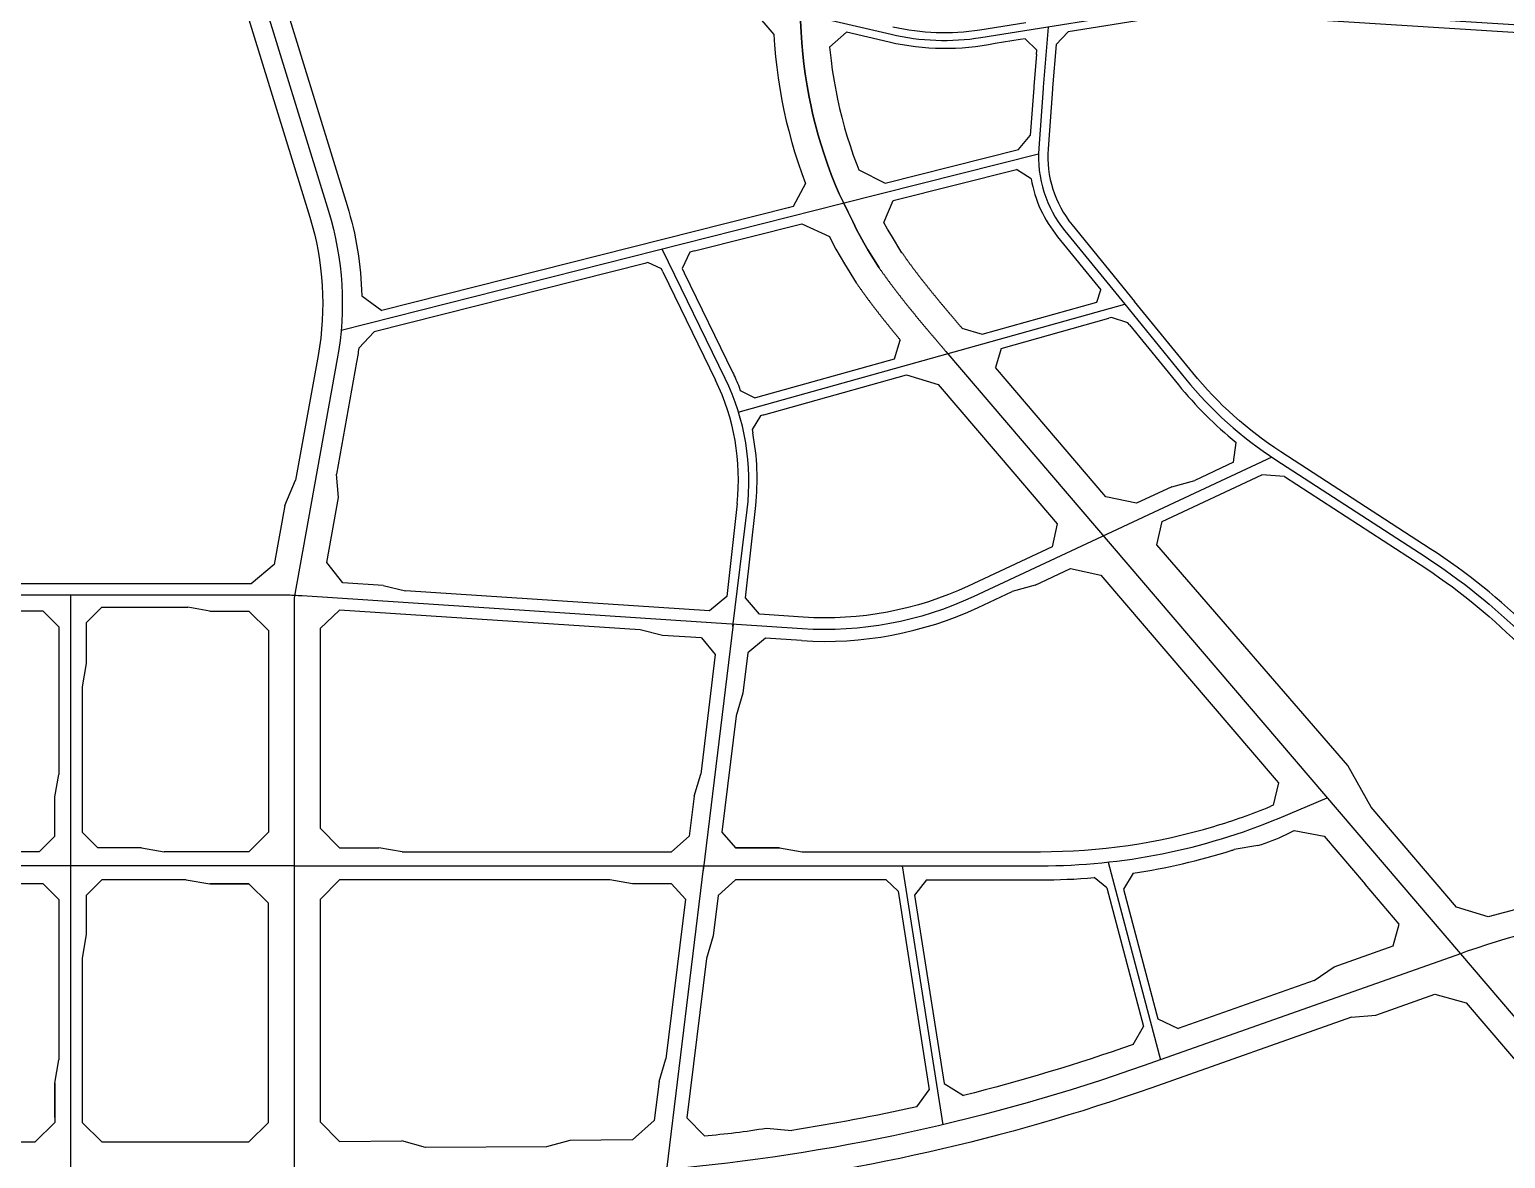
# Model space of a CAD drawing. Extents: x 529262 to 576451, y 2694391 to 2717535.
# Drawn here: x 546315 to 548202, y 2705808 to 2707251 of the extents above; entities that cross this region are included whole.
import ezdxf

# ---------------------------------------------------------------- set-up
doc = ezdxf.new("R2010")
doc.units = 0
doc.layers.add('RD-中线', color=40, linetype='Continuous')
doc.layers.add('RD-红线', color=7, linetype='Continuous')

msp = doc.modelspace()

# ---------------------------------------------------------------- linework, layer by layer
at = {"layer": 'RD-中线', "linetype": 'Continuous', "flags": 128}
msp.add_lwpolyline([(546456.662, 2708210.13, 0.04754536), (546470.06, 2708154.804), (546508.374, 2708043.894, -0.08334682), (546552.222, 2707782.679), (546552.222, 2707669.489, 0.07483033), (546605.381, 2707316.282), (546697.05, 2707018.639, -0.11984125), (546708.426, 2706829.95), (546653.356, 2706524.411)], format="xyb", dxfattribs=at)
at = {"layer": 'RD-中线'}
for points in [[(550264.627, 2706079.927), (550191.774, 2706207.589, 0.17765068), (549928.469, 2706429.633), (549778.78, 2706484.097, -0.10921452), (549669.5, 2706553.606), (549519.445, 2706703.269, 0.10073015), (549419.569, 2706769.178), (549151.186, 2706877.159, -0.04934445), (549098.822, 2706904.496), (548663.471, 2707189.563, 0.13001508), (548517.891, 2707237.994), (547833.021, 2707280.91, 0.05508293), (547767.196, 2707277.783), (547531.59, 2707240.358, -0.09681446), (547416.564, 2707244.443), (547074.994, 2707323.888, 0.07215247), (546989.167, 2707331.156), (546273.513, 2707288.463, -0.17005121), (546082.763, 2707342.756), (545973.417, 2707419.862, 0.05114874), (545920.048, 2707449.853), (545666.158, 2707560.128)], [(547214.332, 2706487.615), (547232.61, 2706636.824, 0.144808), (547204.532, 2706804.692), (547123.996, 2706970)], [(547401.208, 2706946.492, 0.00010181), (547401.366, 2706946.264, 0.00060368), (547402.319, 2706944.896, 0.00059627), (547403.276, 2706943.531, 0.00058887), (547404.235, 2706942.168, 0.00058146), (547405.198, 2706940.808, 0.00057405), (547406.164, 2706939.45, 0.00056664), (547407.133, 2706938.094, 0.00055923), (547408.105, 2706936.74, 0.00055183), (547409.08, 2706935.388, 0.00054442), (547410.058, 2706934.038, 0.00053701), (547411.038, 2706932.691, 0.0005296), (547412.022, 2706931.346, 0.0005222), (547413.009, 2706930.002, 0.00051479), (547413.998, 2706928.661, 0.00050738), (547414.99, 2706927.322, 0.00049997), (547415.985, 2706925.985, 0.00049256), (547416.982, 2706924.649, 0.00048516), (547417.983, 2706923.316, 0.00047775), (547418.985, 2706921.985, 0.00047034), (547419.99, 2706920.655, 0.00046293), (547420.998, 2706919.328, 0.00045553), (547422.008, 2706918.002, 0.00044812), (547423.02, 2706916.678, 0.00044071), (547424.035, 2706915.356, 0.0004333), (547425.052, 2706914.036, 0.00042589), (547426.072, 2706912.717, 0.00041849), (547427.093, 2706911.4, 0.00041108), (547428.117, 2706910.085, 0.00040367), (547429.143, 2706908.771, 0.00039626), (547430.171, 2706907.46, 0.00038885), (547431.201, 2706906.149, 0.00038145), (547432.233, 2706904.841, 0.00037404), (547433.267, 2706903.534, 0.00036663), (547434.303, 2706902.228, 0.00035922), (547435.341, 2706900.924, 0.00035181), (547436.381, 2706899.622, 0.0003444), (547437.423, 2706898.32, 0.000337), (547438.466, 2706897.021, 0.00032959), (547439.511, 2706895.722, 0.00032218), (547440.558, 2706894.426, 0.00031477), (547441.606, 2706893.13, 0.00030736), (547442.656, 2706891.836, 0.00029995), (547443.708, 2706890.543, 0.00029255), (547444.761, 2706889.251, 0.00028514), (547445.816, 2706887.96, 0.00027773), (547446.872, 2706886.671, 0.00027032), (547447.929, 2706885.383, 0.00026291), (547448.988, 2706884.096, 0.0002555), (547450.048, 2706882.81, 0.00024809), (547451.11, 2706881.525, 0.00024068), (547452.173, 2706880.241, 0.00023327), (547453.237, 2706878.958, 0.00022587), (547454.302, 2706877.676, 0.00021846), (547455.368, 2706876.395, 0.00021105), (547456.435, 2706875.115, 0.00020364), (547457.504, 2706873.836, 0.00019623), (547458.573, 2706872.558, 0.00018882), (547459.644, 2706871.28, 0.00018141), (547460.715, 2706870.004, 0.000174), (547461.788, 2706868.728, 0.00016658), (547462.861, 2706867.453, 0.00015917), (547463.935, 2706866.178, 0.00015176), (547465.01, 2706864.904, 0.00014435), (547466.085, 2706863.631, 0.00013694), (547467.161, 2706862.359, 0.00012952), (547468.238, 2706861.087, 0.00012211), (547469.316, 2706859.815, 0.0001147), (547470.394, 2706858.544, 0.00010728), (547471.473, 2706857.274, 0.00009986), (547472.552, 2706856.004, 0.00009244), (547473.632, 2706854.734, 0.00008502), (547474.712, 2706853.465, 0.0000776), (547475.793, 2706852.196, 0.00007018), (547476.874, 2706850.928, 0.00006275), (547477.955, 2706849.659, 0.00005531), (547479.037, 2706848.391, 0.00004786), (547480.119, 2706847.124, 0.0000404), (547481.201, 2706845.856, 0.00003292), (547482.283, 2706844.589, 0.0000254), (547483.366, 2706843.321, 0.00001778), (547484.448, 2706842.054, 0.00000988), (547485.531, 2706840.787), (547486.614, 2706839.52), (548144.66, 2706069.424), (548556.753, 2705587.174)], [(547401.208, 2706946.492, 0.00010181), (547401.366, 2706946.264, 0.00060368), (547402.319, 2706944.896, 0.00059627), (547403.276, 2706943.531, 0.00058887), (547404.235, 2706942.168, 0.00058146), (547405.198, 2706940.808, 0.00057405), (547406.164, 2706939.45, 0.00056664), (547407.133, 2706938.094, 0.00055923), (547408.105, 2706936.74, 0.00055183), (547409.08, 2706935.388, 0.00054442), (547410.058, 2706934.038, 0.00053701), (547411.038, 2706932.691, 0.0005296), (547412.022, 2706931.346, 0.0005222), (547413.009, 2706930.002, 0.00051479), (547413.998, 2706928.661, 0.00050738), (547414.99, 2706927.322, 0.00049997), (547415.985, 2706925.985, 0.00049256), (547416.982, 2706924.649, 0.00048516), (547417.983, 2706923.316, 0.00047775), (547418.985, 2706921.985, 0.00047034), (547419.99, 2706920.655, 0.00046293), (547420.998, 2706919.328, 0.00045553), (547422.008, 2706918.002, 0.00044812), (547423.02, 2706916.678, 0.00044071), (547424.035, 2706915.356, 0.0004333), (547425.052, 2706914.036, 0.00042589), (547426.072, 2706912.717, 0.00041849), (547427.093, 2706911.4, 0.00041108), (547428.117, 2706910.085, 0.00040367), (547429.143, 2706908.771, 0.00039626), (547430.171, 2706907.46, 0.00038885), (547431.201, 2706906.149, 0.00038145), (547432.233, 2706904.841, 0.00037404), (547433.267, 2706903.534, 0.00036663), (547434.303, 2706902.228, 0.00035922), (547435.341, 2706900.924, 0.00035181), (547436.381, 2706899.622, 0.0003444), (547437.423, 2706898.32, 0.000337), (547438.466, 2706897.021, 0.00032959), (547439.511, 2706895.722, 0.00032218), (547440.558, 2706894.426, 0.00031477), (547441.606, 2706893.13, 0.00030736), (547442.656, 2706891.836, 0.00029995), (547443.708, 2706890.543, 0.00029255), (547444.761, 2706889.251, 0.00028514), (547445.816, 2706887.96, 0.00027773), (547446.872, 2706886.671, 0.00027032), (547447.929, 2706885.383, 0.00026291), (547448.988, 2706884.096, 0.0002555), (547450.048, 2706882.81, 0.00024809), (547451.11, 2706881.525, 0.00024068), (547452.173, 2706880.241, 0.00023327), (547453.237, 2706878.958, 0.00022587), (547454.302, 2706877.676, 0.00021846), (547455.368, 2706876.395, 0.00021105), (547456.435, 2706875.115, 0.00020364), (547457.504, 2706873.836, 0.00019623), (547458.573, 2706872.558, 0.00018882), (547459.644, 2706871.28, 0.00018141), (547460.715, 2706870.004, 0.000174), (547461.788, 2706868.728, 0.00016658), (547462.861, 2706867.453, 0.00015917), (547463.935, 2706866.178, 0.00015176), (547465.01, 2706864.904, 0.00014435), (547466.085, 2706863.631, 0.00013694), (547467.161, 2706862.359, 0.00012952), (547468.238, 2706861.087, 0.00012211), (547469.316, 2706859.815, 0.0001147), (547470.394, 2706858.544, 0.00010728), (547471.473, 2706857.274, 0.00009986), (547472.552, 2706856.004, 0.00009244), (547473.632, 2706854.734, 0.00008502), (547474.712, 2706853.465, 0.0000776), (547475.793, 2706852.196, 0.00007018), (547476.874, 2706850.928, 0.00006275), (547477.955, 2706849.659, 0.00005531), (547479.037, 2706848.391, 0.00004786), (547480.119, 2706847.124, 0.0000404), (547481.201, 2706845.856, 0.00003292), (547482.283, 2706844.589, 0.0000254), (547483.366, 2706843.321, 0.00001778), (547484.448, 2706842.054, 0.00000988), (547485.531, 2706840.787), (547486.614, 2706839.52), (548144.66, 2706069.424)], [(547903.728, 2706704.191), (547521.511, 2706525.771, -0.1262843), (547303.072, 2706484.78), (546663.396, 2706526.892, 0.00821386), (546653.454, 2706527.383)], [(546653.454, 2706527.383, 0.00071312), (546652.59, 2706527.41, 0.00750811), (546643.546, 2706527.871), (545324.476, 2706527.871)], [(548580.186, 2706125.5), (548559.236, 2706127.025, 0.1034331), (548153.523, 2706072.555), (548144.66, 2706069.424)], [(548144.66, 2706069.424), (547740.081, 2705926.495, -0.06275155), (547129.318, 2705793.597, -0.06275155)]]:
    msp.add_lwpolyline(points, format="xyb", dxfattribs=at)
for points in [[(547300.97, 2707262.265), (547301.579, 2707247.493), (547302.464, 2707233.87), (547303.744, 2707219.425), (547305.093, 2707207.281), (547306.818, 2707194.269), (547309.213, 2707179.001), (547311.823, 2707164.701), (547313.88, 2707154.615), (547316.719, 2707141.961), (547319.597, 2707130.276), (547323.484, 2707115.89), (547326.735, 2707104.834), (547330.929, 2707091.61), (547335.314, 2707078.808), (547340.093, 2707065.828), (547345.288, 2707052.67), (547350.283, 2707040.823), (547355.196, 2707030.715), (547361.566, 2707017.604), (547367.483, 2707005.428), (547372.881, 2706994.32), (547376.639, 2706987.465), (547381.846, 2706978.314), (547387.084, 2706969.47), (547401.208, 2706946.492)], [(547401.208, 2706946.492), (547387.084, 2706969.47), (547381.846, 2706978.314), (547376.639, 2706987.465), (547372.881, 2706994.32), (547367.483, 2707005.428), (547361.566, 2707017.604), (547355.196, 2707030.715), (547350.283, 2707040.823), (547345.288, 2707052.67), (547340.093, 2707065.828), (547335.314, 2707078.808), (547330.929, 2707091.61), (547326.735, 2707104.834), (547323.484, 2707115.89), (547319.597, 2707130.276), (547316.719, 2707141.961), (547313.88, 2707154.615), (547311.823, 2707164.701), (547309.213, 2707179.001), (547306.818, 2707194.269), (547305.093, 2707207.281), (547303.744, 2707219.425), (547302.464, 2707233.87), (547301.579, 2707247.493), (547300.97, 2707262.265)], [(547605.138, 2707091.618), (547353.236, 2707027.945)], [(547353.236, 2707027.945), (546713.26, 2706866.179)], [(547220.968, 2706761.615), (547715.37, 2706899.889)], [(546367.082, 2706527.547), (546367.082, 2706175.904), (546367.082, 2705507.959)], [(546653.356, 2706524.411), (546653.356, 2705790.904)], [(547214.698, 2706490.598), (547176.147, 2706175.884)], [(547176.882, 2706181.884), (547129.273, 2705793.327)], [(547430.633, 2706181.874), (547482.63, 2705850.817)], [(547694.265, 2706186.611), (547761.179, 2705933.948)], [(548144.66, 2706069.424), (548556.753, 2705587.174), (548636.313, 2705485.517), (548706.838, 2705377.397), (548767.806, 2705263.613), (548818.766, 2705145.009), (548859.339, 2705022.463), (548868.67, 2704989.603)]]:
    msp.add_lwpolyline(points, dxfattribs=at)
at = {"layer": 'RD-中线', "linetype": 'Continuous', "ltscale": 100, "flags": 128}
msp.add_lwpolyline([(547617.636, 2707254.026), (547611.155, 2707177.431, 0.00306411), (547611.012, 2707175.598), (547605.495, 2707099.281, 0.19141081), (547638.879, 2706993.643), (547715.37, 2706899.889)], format="xyb", dxfattribs=at)
at = {"layer": 'RD-中线', "linetype": 'Continuous', "ltscale": 100}
msp.add_lwpolyline([(547715.37, 2706899.889), (547793.29, 2706804.382, 0.07793982), (547908.654, 2706700.955), (548099.672, 2706577.078, -0.05110931), (548226.773, 2706474.829), (548741.385, 2705966.163, -0.1100924), (548929.777, 2705673.476), (549248.284, 2704807.929)], format="xyb", dxfattribs=at)
at = {"layer": 'RD-中线', "ltscale": 100}
msp.add_lwpolyline([(547176.147, 2706181.884), (547607.606, 2706181.868, 0.09900216), (547912.94, 2706242.924), (547974.494, 2706268.566)], format="xyb", dxfattribs=at)
at = {"layer": 'RD-中线', "linetype": 'Continuous', "ltscale": 100}
msp.add_lwpolyline([(546653.356, 2706181.904), (543596.737, 2706181.904)], dxfattribs=at)
at = {"layer": 'RD-中线', "ltscale": 100}
msp.add_lwpolyline([(546653.356, 2706181.904), (547176.147, 2706181.884)], dxfattribs=at)
at = {"layer": 'RD-红线'}
for p, q in [((547124.6, 2706941.361), (547192.216, 2706802.573)), ((547219.578, 2706644.919), (547206.507, 2706526.194)), ((547184.362, 2706507.627), (546795.811, 2706533.207)), ((547206.507, 2706526.194), (547184.362, 2706507.627)), ((546620.356, 2706482.547), (546620.356, 2706224.904))]:
    msp.add_line(p, q, dxfattribs=at)
for points in [[(546663.09, 2707301.686), (546989.763, 2707321.173, -0.07215247), (547072.729, 2707314.148), (547232.582, 2707276.968), (547233.276, 2707276.807), (547240.731, 2707275.073), (547266.702, 2707244.462), (547267.565, 2707231.191), (547268.915, 2707215.948), (547270.348, 2707203.048), (547272.176, 2707189.257), (547274.703, 2707173.146), (547277.456, 2707158.06), (547279.655, 2707147.286), (547282.647, 2707133.944), (547285.707, 2707121.524), (547289.797, 2707106.388), (547293.261, 2707094.606), (547297.688, 2707080.648), (547302.331, 2707067.091), (547307.044, 2707054.29), (547291.443, 2707024.703), (547285.045, 2707023.086), (546765.553, 2706891.775)], [(546589.853, 2707281.764), (546673.157, 2707011.28, -0.11984125), (546683.823, 2706834.385), (546655.104, 2706675.045)], [(546644.241, 2707275.041), (546720.942, 2707025.997, -0.06904787), (546739.657, 2706910.682)], [(547588.774, 2707259.567), (547530.021, 2707250.234, -0.09681446), (547418.829, 2707254.183)], [(549925.05, 2706420.236), (549775.36, 2706474.699, -0.10921452), (549662.438, 2706546.526), (549512.383, 2706696.189, 0.10073015), (549415.837, 2706759.9), (549147.453, 2706867.882, -0.04934445), (549093.344, 2706896.13), (548657.993, 2707181.197, 0.13001508), (548517.265, 2707228.014), (547832.396, 2707270.929, 0.05508293), (547768.765, 2707267.906), (547642.898, 2707247.913)], [(547549.75, 2707233.117, -0.10814709), (547414.298, 2707234.703), (547359.569, 2707247.432), (547337.979, 2707228.249), (547339.838, 2707211.513), (547341.46, 2707199.282), (547343.723, 2707184.856), (547346.189, 2707171.342), (547348.106, 2707161.944), (547350.79, 2707149.978), (547353.487, 2707139.028), (547357.172, 2707125.393), (547360.209, 2707115.062), (547364.171, 2707102.573), (547368.296, 2707090.526), (547372.796, 2707078.303), (547375.476, 2707071.518), (547408.895, 2707054.391), (547579.589, 2707097.537)], [(547602.623, 2707218.923), (547603.118, 2707224.771), (547588.046, 2707239.2), (547581.864, 2707238.218, 0.48698809)], [(547642.898, 2707247.913), (547627.786, 2707231.654, 0.34500069)], [(547579.589, 2707097.537), (547594.635, 2707115.486, 0.32337854)], [(547595.584, 2707060.235), (547577.138, 2707072.163, 0.43558533)], [(547165.104, 2706968.014), (547302.642, 2707002.779), (547337.806, 2706986.42), (547341.777, 2706978.249), (547346.082, 2706970.396), (547351.576, 2706960.741), (547357.115, 2706951.388), (547371.897, 2706927.34, 0.00044751), (547372.628, 2706926.285, 0.00060368), (547373.63, 2706924.849, 0.00059627), (547374.634, 2706923.415, 0.00058887), (547375.641, 2706921.985, 0.00058146), (547376.651, 2706920.558, 0.00057405), (547377.663, 2706919.134, 0.00056664), (547378.678, 2706917.714, 0.00055923), (547379.696, 2706916.296, 0.00055183), (547380.716, 2706914.882, 0.00054442), (547381.739, 2706913.471, 0.00053701), (547382.764, 2706912.062, 0.0005296), (547383.791, 2706910.657, 0.0005222), (547384.821, 2706909.255, 0.00051479), (547385.853, 2706907.856, 0.00050738), (547386.888, 2706906.459, 0.00049997), (547387.924, 2706905.066, 0.00049256), (547388.963, 2706903.675, 0.00048516), (547390.004, 2706902.288, 0.00047775), (547391.047, 2706900.903, 0.00047034), (547392.091, 2706899.521, 0.00046293), (547393.138, 2706898.142, 0.00045553), (547394.187, 2706896.765, 0.00044812), (547395.237, 2706895.392, 0.00044071), (547396.29, 2706894.021, 0.0004333), (547397.344, 2706892.652, 0.00042589), (547398.4, 2706891.286, 0.00041849), (547399.457, 2706889.923, 0.00041108), (547400.517, 2706888.563, 0.00040367), (547401.577, 2706887.205, 0.00039626), (547402.639, 2706885.849, 0.00038885), (547403.703, 2706884.496, 0.00038145), (547404.768, 2706883.146, 0.00037404), (547405.835, 2706881.797, 0.00036663), (547406.903, 2706880.452, 0.00035922), (547407.972, 2706879.108, 0.00035181), (547409.043, 2706877.767, 0.0003444), (547410.114, 2706876.428, 0.000337), (547411.187, 2706875.092, 0.00032959), (547412.261, 2706873.758, 0.00032218), (547413.336, 2706872.426, 0.00031477), (547414.413, 2706871.096, 0.00030736), (547415.49, 2706869.768, 0.00029995), (547416.568, 2706868.442, 0.00029255), (547417.647, 2706867.119, 0.00028514), (547418.727, 2706865.798, 0.00027773), (547419.807, 2706864.478, 0.00027032), (547420.889, 2706863.161, 0.00026291), (547421.971, 2706861.845, 0.0002555), (547423.054, 2706860.532, 0.00024809), (547424.138, 2706859.22, 0.00024068), (547425.222, 2706857.91, 0.00023327), (547426.307, 2706856.602, 0.00022587), (547427.392, 2706855.296, 0.0002084), (547428.428, 2706854.051)], [(547124.6, 2706941.361), (547122.82, 2706945.015), (547105.659, 2706952.988), (547101.719, 2706951.992, 0.35515348)], [(547165.104, 2706968.014), (547159.141, 2706966.507), (547149.332, 2706945.394), (547152.026, 2706939.864, 0.47584759)], [(547430.506, 2706965.665, 0.00033553), (547431.009, 2706964.944, 0.00059627), (547431.917, 2706963.647, 0.00058887), (547432.829, 2706962.352, 0.00058146), (547433.745, 2706961.058, 0.00057405), (547434.664, 2706959.765, 0.00056664), (547435.587, 2706958.473, 0.00055923), (547436.514, 2706957.183, 0.00055183), (547437.443, 2706955.894, 0.00054442), (547438.377, 2706954.606, 0.00053701), (547439.313, 2706953.32, 0.0005296), (547440.253, 2706952.034, 0.0005222), (547441.196, 2706950.75, 0.00051479), (547442.143, 2706949.466, 0.00050738), (547443.093, 2706948.184, 0.00049997), (547444.046, 2706946.903, 0.00049256), (547445.002, 2706945.623, 0.00048516), (547445.961, 2706944.344, 0.00047775), (547446.924, 2706943.066, 0.00047034), (547447.889, 2706941.789, 0.00046293), (547448.858, 2706940.513, 0.00045553), (547449.829, 2706939.238, 0.00044812), (547450.803, 2706937.964, 0.00044071), (547451.781, 2706936.691, 0.0004333), (547452.761, 2706935.419, 0.00042589), (547453.744, 2706934.148, 0.00041849), (547454.729, 2706932.877, 0.00041108), (547455.718, 2706931.607, 0.00040367), (547456.709, 2706930.338, 0.00039626), (547457.703, 2706929.07, 0.00038885), (547458.699, 2706927.803, 0.00038145), (547459.698, 2706926.536, 0.00037404), (547460.7, 2706925.27, 0.00036663), (547461.704, 2706924.005, 0.00035922), (547462.71, 2706922.74, 0.00035181), (547463.719, 2706921.476, 0.0003444), (547464.731, 2706920.212, 0.000337), (547465.745, 2706918.95, 0.00032959), (547466.761, 2706917.687, 0.00032218), (547467.779, 2706916.425, 0.00031477), (547468.8, 2706915.164, 0.00030736), (547469.823, 2706913.903, 0.00029995), (547470.848, 2706912.643, 0.00029255), (547471.875, 2706911.383, 0.00028514), (547472.905, 2706910.123, 0.00027773), (547473.936, 2706908.864, 0.00027032), (547474.97, 2706907.605, 0.00026291), (547476.005, 2706906.346, 0.0002555), (547477.042, 2706905.088, 0.00024809), (547478.082, 2706903.83, 0.00024068), (547479.123, 2706902.572, 0.00023327), (547480.166, 2706901.314, 0.00022587), (547481.211, 2706900.057, 0.00021846), (547482.258, 2706898.799, 0.00021105), (547483.306, 2706897.542, 0.00020364), (547484.357, 2706896.285, 0.00019623), (547485.408, 2706895.027, 0.00018882), (547486.462, 2706893.77, 0.00018141), (547487.517, 2706892.513, 0.000174), (547488.574, 2706891.256, 0.00016658), (547489.632, 2706889.998, 0.00015917), (547490.691, 2706888.741, 0.00015176), (547491.752, 2706887.483, 0.00014435), (547492.815, 2706886.226, 0.00013694), (547493.879, 2706884.968, 0.00012952), (547494.944, 2706883.71, 0.00012211), (547496.011, 2706882.451, 0.0001147), (547497.078, 2706881.193, 0.00010728), (547498.147, 2706879.934, 0.00009986), (547499.218, 2706878.674, 0.00009244), (547500.289, 2706877.415, 0.00008502), (547501.362, 2706876.154, 0.0000776), (547502.435, 2706874.894, 0.00007018), (547503.51, 2706873.633, 0.00006275), (547504.585, 2706872.371, 0.00005531), (547505.662, 2706871.109, 0.00004786), (547506.74, 2706869.847, 0.00002071), (547507.292, 2706869.199)], [(547152.026, 2706939.864), (547213.792, 2706813.084, -0.01677718), (547222.323, 2706793.97)], [(547679.77, 2706902.393), (547684.825, 2706918.345, 0.54061046)], [(546739.657, 2706910.682), (546765.553, 2706891.775, 0.48162774)], [(549647.462, 2706072.867), (548591.185, 2706149.765), (548557.014, 2706165.277), (548235.209, 2706483.364, 0.05110931), (548106.202, 2706587.146), (547915.183, 2706711.023, -0.07793982), (547802.588, 2706811.968), (547727.98, 2706903.416)], [(547721.382, 2706873.537), (547719.313, 2706876.073), (547698.43, 2706882.691), (547695.278, 2706881.809, 0.2981867)], [(546755.546, 2706864.491), (546735.909, 2706843.749, 0.30614131)], [(547507.292, 2706869.199), (547533.039, 2706861.355, 0.29212193)], [(547721.382, 2706873.537), (547783.992, 2706796.796, 0.05042152), (547857.784, 2706723.048, 0.06211391)], [(546735.909, 2706843.749, -0.01085977), (546733.03, 2706825.516), (546707.296, 2706682.739)], [(547420.944, 2706830.004), (547428.428, 2706854.051, 0.54393141)], [(547557.481, 2706843.27), (547550.117, 2706819.08, 0.54798697)], [(547253.95, 2706758.379), (547436.463, 2706809.424), (547476.78, 2706797.151), (547574.792, 2706682.45), (547628.953, 2706619.067), (547622.541, 2706589.486), (547515.167, 2706539.363, -0.1262843), (547304.058, 2706499.747), (547248.246, 2706503.422), (547230.478, 2706524.615), (547243.434, 2706642.293, 0.07503861), (547239.696, 2706735.342, -0.07503861)], [(547222.323, 2706793.97), (547223.74, 2706789.685), (547242.279, 2706780.036), (547246.63, 2706781.253, 0.39666663)], [(547253.95, 2706758.379), (547249.486, 2706757.13), (547238.807, 2706739.64), (547239.696, 2706735.342, 0.3901735)], [(547854.647, 2706697.834), (547857.784, 2706723.048, 0.55297989)], [(547919.658, 2706679.516), (547890.645, 2706681.53, 0.2585577)], [(547919.658, 2706679.516), (548093.143, 2706567.01, -0.05110931), (548218.337, 2706466.295), (548516.554, 2706171.524)], [(547302.087, 2706469.812, 0.1262843), (547527.856, 2706512.179)], [(547829.53, 2706232.278, 0.02483871), (547902.178, 2706257.952, 0.02483871)], [(547885.762, 2706207.771, 0.03413496), (547921.785, 2706221.692)], [(547851.509, 2706201.364, 0.00126187), (547855.415, 2706202.605)], [(547425.63, 2706149.28), (547410.318, 2706163.875, 0.36927501)], [(547461.944, 2706163.873), (547446.631, 2706144.468, 0.46062696)], [(547692.61, 2706153.798), (547676.191, 2706166.769, 0.36402759)], [(547726.325, 2706172.593), (547713.827, 2706151.808, 0.44746047)], [(548005.221, 2705988.346), (547750.074, 2705898.208, -0.05888072), (547170.837, 2705767.481, -0.05888072)], [(547726.039, 2705953.355), (547739.558, 2705976.529, 0.39127134)], [(547757.629, 2705986.415), (547783.775, 2705973.748, 0.43805186)], [(547726.039, 2705953.355, -0.02291202), (547509.366, 2705888.216)], [(547449.383, 2705873.934), (547465.465, 2705895.652, 0.39516557)], [(547484.484, 2705903.462), (547509.366, 2705888.216, 0.44095584)], [(547449.383, 2705873.934, -0.01646731), (547289.606, 2705843.483, -0.01646731)], [(547177.793, 2705836.763, 0.02122858), (547257.192, 2705846.621)]]:
    msp.add_lwpolyline(points, format="xyb", dxfattribs=at)
for points in [[(547581.864, 2707238.218), (547549.75, 2707233.117)], [(547430.506, 2706965.665), (547417.052, 2706987.552), (547412.117, 2706995.887), (547407.286, 2707004.376), (547419.16, 2707032.231), (547577.138, 2707072.163)], [(547101.719, 2706951.992), (546755.546, 2706864.491)], [(547533.039, 2706861.355), (547679.77, 2706902.393)], [(547557.481, 2706843.27), (547695.278, 2706881.809)], [(547246.63, 2706781.253), (547420.944, 2706830.004)], [(547691.403, 2706653.736), (547550.117, 2706819.08)], [(547854.647, 2706697.834), (547804.903, 2706674.613)], [(546641.138, 2706642.662), (546655.104, 2706675.045)], [(546710.032, 2706652.818), (546707.296, 2706682.739)], [(547763.173, 2706622.026), (547890.645, 2706681.53)], [(547775.604, 2706666.454), (547804.903, 2706674.613)], [(546767.181, 2706540.215), (546715.563, 2706543.497), (546695.048, 2706569.688), (546710.032, 2706652.818)], [(547730.298, 2706645.305), (547691.403, 2706653.736)], [(547775.604, 2706666.454), (547730.298, 2706645.305)], [(546641.138, 2706642.662), (546627.528, 2706567.15), (546598.093, 2706542.547), (545462.475, 2706542.547)], [(547756.333, 2706592.374), (547763.173, 2706622.026)], [(548000.58, 2706310.025), (547756.333, 2706592.374)], [(547600.828, 2706540.725), (547646.135, 2706561.874)], [(547646.135, 2706561.874), (547685.029, 2706553.443)], [(546767.181, 2706540.215), (546795.811, 2706533.207)], [(547600.828, 2706540.725), (547571.529, 2706532.566)], [(547685.029, 2706553.443), (547909.032, 2706291.298)], [(547527.856, 2706512.179), (547571.529, 2706532.566)], [(546332.136, 2706507.547), (546282.082, 2706507.547)], [(546332.136, 2706507.547), (546352.136, 2706487.547)], [(546387.082, 2706492.547), (546407.082, 2706512.547)], [(546407.082, 2706512.547), (546517.356, 2706512.547)], [(546545.356, 2706507.547), (546517.356, 2706512.547)], [(546545.356, 2706507.547), (546595.356, 2706507.547)], [(546620.356, 2706482.547), (546595.356, 2706507.547)], [(547095.913, 2706483.385), (546711.302, 2706508.706), (546686.356, 2706485.348), (546686.356, 2706229.869)], [(546352.136, 2706487.547), (546352.082, 2706298.805)], [(546387.082, 2706492.547), (546387.082, 2706440.547)], [(547124.424, 2706476.498), (547095.913, 2706483.385)], [(547174.316, 2706473.213), (547124.424, 2706476.498)], [(547174.316, 2706473.213), (547191.841, 2706452.048)], [(547255.814, 2706472.859), (547233.426, 2706454.321)], [(547302.087, 2706469.812), (547255.814, 2706472.859)], [(547191.841, 2706452.048), (547173.107, 2706299.111)], [(547233.426, 2706454.321), (547227.103, 2706402.707)], [(546387.082, 2706440.547), (546382.082, 2706410.547)], [(546382.082, 2706410.547), (546382.082, 2706224.904)], [(547227.103, 2706402.707), (547218.493, 2706373.537)], [(546347.082, 2706269.904), (546352.082, 2706298.805)], [(546686.356, 2706309.949), (546686.356, 2706229.869)], [(547164.63, 2706271.032), (547173.107, 2706299.111)], [(548030.665, 2706256.707), (548000.58, 2706310.025)], [(547909.032, 2706291.298), (547912.013, 2706287.809), (547905.173, 2706259.198), (547902.178, 2706257.952)], [(546347.082, 2706219.904), (546347.082, 2706269.904)], [(547164.63, 2706271.032), (547158.346, 2706219.736)], [(548139.777, 2706129.016), (548030.665, 2706256.707)], [(546402.082, 2706204.904), (546382.082, 2706224.904)], [(546620.356, 2706224.904), (546595.356, 2706199.904)], [(546711.356, 2706204.907), (546686.356, 2706229.869)], [(547921.785, 2706221.692), (547931.917, 2706226.999), (547970.304, 2706219.592), (548022.716, 2706158.255)], [(546458.082, 2706204.904), (546486.984, 2706199.904)], [(546595.356, 2706199.904), (546486.984, 2706199.904)], [(546711.356, 2706204.907), (546761.356, 2706204.983)], [(546791.551, 2706199.904), (546761.356, 2706204.983)], [(547273.833, 2706204.883), (547217.833, 2706204.883)], [(547273.833, 2706204.883), (547302.754, 2706199.879)], [(546515.252, 2706163.904), (546545.252, 2706158.904)], [(546686.356, 2706138.903), (546711.356, 2706163.902)], [(547057.028, 2706163.889), (546711.356, 2706163.902)], [(547085.93, 2706158.888), (547057.028, 2706163.889)], [(547410.318, 2706163.875), (547217.849, 2706163.883), (547195.417, 2706144.032), (547189.094, 2706092.418)], [(546332.082, 2706158.904), (546352.082, 2706138.904)], [(546387.082, 2706143.904), (546387.082, 2706093.904)], [(546546.241, 2706158.904), (546595.356, 2706158.904)], [(547135.93, 2706158.886), (547085.93, 2706158.888)], [(547153.498, 2706139.033), (547135.93, 2706158.886)], [(547195.417, 2706144.032), (547189.094, 2706092.418)], [(547425.63, 2706149.28), (547465.465, 2705895.652)], [(547446.631, 2706144.468), (547484.484, 2705903.462)], [(547692.61, 2706153.798), (547739.558, 2705976.529)], [(547713.827, 2706151.808), (547757.629, 2705986.415)], [(548066.204, 2706107.363), (548022.716, 2706158.255)], [(546352.082, 2706138.904), (546352.082, 2705933.904)], [(546382.082, 2706063.904), (546382.082, 2705853.904), (546407.082, 2705828.904), (546595.356, 2705828.904), (546620.356, 2705853.904), (546620.356, 2706133.904)], [(546686.356, 2706138.903), (546686.356, 2705854.483)], [(547153.498, 2706139.033), (547128.518, 2705935.105)], [(548180.179, 2706116.431), (548139.777, 2706129.016)], [(548257.495, 2706136.978), (548180.179, 2706116.431)], [(548058.733, 2706079.369), (548066.204, 2706107.363)], [(546387.082, 2706093.904), (546382.082, 2706063.904)], [(547189.094, 2706092.418), (547180.484, 2706063.248)], [(547983.301, 2706052.721), (548058.733, 2706079.369)], [(547180.484, 2706063.248), (547155.57, 2705859.866)], [(547957.679, 2706035.185), (547983.301, 2706052.721)], [(547957.679, 2706035.185), (547783.775, 2705973.748)], [(548036.556, 2705991.02), (548112.019, 2706017.591)], [(548112.019, 2706017.591), (548152.16, 2706006.771)], [(548005.221, 2705988.346), (548036.556, 2705991.02)], [(548152.16, 2706006.771), (548529.655, 2705565.009)], [(546347.082, 2705903.904), (546352.082, 2705933.904)], [(547119.909, 2705905.936), (547128.518, 2705935.105)], [(546347.082, 2705903.904), (546347.082, 2705853.904)], [(546347.082, 2705859.904), (546347.082, 2705903.904)], [(547119.906, 2705905.926), (547113.828, 2705856.307)], [(547155.57, 2705859.866), (547177.793, 2705836.763)], [(546322.082, 2705828.904), (546347.082, 2705853.904)], [(546711.356, 2705829.625), (546686.356, 2705854.483)], [(547085.789, 2705831.351), (547113.828, 2705856.307)], [(547257.192, 2705846.621), (547289.606, 2705843.483)], [(546248.109, 2705828.904), (546322.082, 2705828.904)], [(546711.356, 2705829.625), (546790.794, 2705830.074)], [(546821.246, 2705821.854), (546790.794, 2705830.074)], [(546975.789, 2705822.729), (546821.246, 2705821.854)], [(547005.789, 2705830.898), (546975.789, 2705822.729)], [(547085.789, 2705831.351), (547005.789, 2705830.898)]]:
    msp.add_lwpolyline(points, dxfattribs=at)
at = {"layer": 'RD-红线', "linetype": 'Continuous', "ltscale": 100, "flags": 128}
for points in [[(547602.623, 2707218.923), (547599.198, 2707178.443, 0.00306411), (547599.043, 2707176.463), (547594.635, 2707115.486)], [(547627.786, 2707231.654), (547623.113, 2707176.419, 0.00306411), (547622.98, 2707174.733), (547617.464, 2707098.416, 0.19141081), (547648.177, 2707001.229), (547727.98, 2706903.416)]]:
    msp.add_lwpolyline(points, format="xyb", dxfattribs=at)
at = {"layer": 'RD-红线', "linetype": 'Continuous', "ltscale": 100}
msp.add_lwpolyline([(547595.584, 2707060.235, 0.12798397), (547629.581, 2706986.057), (547684.825, 2706918.345)], format="xyb", dxfattribs=at)
at = {"layer": 'RD-红线', "ltscale": 100}
for points in [[(547218.493, 2706373.537), (547200.265, 2706224.735), (547217.833, 2706204.883), (547273.846, 2706204.88)], [(546347.082, 2706219.904), (546327.082, 2706199.904)], [(547158.346, 2706219.736), (547135.915, 2706199.886)], [(546791.551, 2706199.904), (547135.915, 2706199.886)], [(547885.762, 2706207.771), (547855.415, 2706202.605)], [(546387.082, 2706143.904), (546407.082, 2706163.904)], [(546620.356, 2706133.904), (546595.356, 2706158.904)]]:
    msp.add_lwpolyline(points, dxfattribs=at)
for points in [[(547302.754, 2706199.879), (547607.607, 2706199.868, 0.07263557), (547829.53, 2706232.278)], [(547726.325, 2706172.593, 0.0396088), (547851.509, 2706201.364, 0.0396088)], [(547461.944, 2706163.873), (547607.606, 2706163.868, 0.02114438), (547676.191, 2706166.769)]]:
    msp.add_lwpolyline(points, format="xyb", dxfattribs=at)
at = {"layer": 'RD-红线', "linetype": 'Continuous', "ltscale": 100}
for points in [[(546327.082, 2706199.904), (546086.984, 2706199.904)], [(546458.082, 2706204.904), (546402.082, 2706204.904)], [(546515.252, 2706163.904), (546407.082, 2706163.904)], [(546332.082, 2706158.904), (546282.082, 2706158.904)], [(546595.356, 2706158.904), (546545.252, 2706158.904)]]:
    msp.add_lwpolyline(points, dxfattribs=at)
at = {"layer": 'RD-红线'}
msp.add_arc((546933.308, 2706676.436), 288, 353.717431, 25.974756, dxfattribs=at)

doc.saveas('drawing.dxf')
